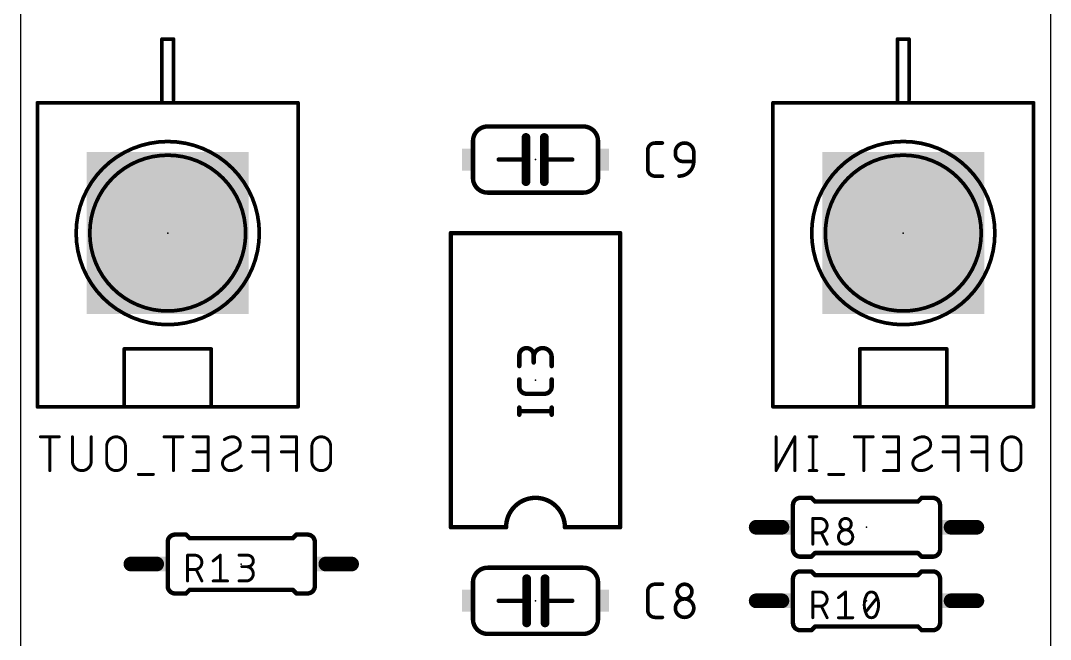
# Model space of a CAD drawing. Extents: x 0 to 36, y 0 to 102.
# Drawn here: x 0 to 35.56, y 30.42 to 51.79 of the extents above; entities that cross this region are included whole.
import ezdxf

# ---------------------------------------------------------------- set-up
doc = ezdxf.new("R2010")
doc.units = 0
for name, color, linetype in [('20', 31, 'CONTINUOUS'), ('21', 253, 'CONTINUOUS'), ('23', 53, 'CONTINUOUS'), ('25', 253, 'CONTINUOUS'), ('26', 253, 'CONTINUOUS'), ('41', 12, 'CONTINUOUS'), ('51', 253, 'CONTINUOUS')]:
    doc.layers.add(name, color=color, linetype=linetype)

# ---------------------------------------------------------------- blocks, each defined once
blk = doc.blocks.new('RECT')
blk.add_solid([(-0.5, -0.5), (0.5, -0.5), (-0.5, 0.5), (0.5, 0.5)])

msp = doc.modelspace()

# ---------------------------------------------------------------- linework, layer by layer
at = {"layer": '20'}
for p, q in [((0, 99.06), (0, 0)), ((35.56, 99.06), (35.56, 0))]:
    msp.add_line(p, q, dxfattribs=at)
at = {"layer": '21'}
for points, const_width in [([(4.88, 51.1818, 1), (4.88, 51.1183)], 0.0635), ([(4.9117, 51.15, 1), (4.8483, 51.15)], 0.0635), ([(5.3117, 51.15, 1), (5.2483, 51.15)], 0.0635), ([(5.28, 51.1183, 1), (5.28, 51.1818)], 0.0635), ([(30.28, 51.1818, 1), (30.28, 51.1183)], 0.0635), ([(30.3117, 51.15, 1), (30.2483, 51.15)], 0.0635), ([(30.7117, 51.15, 1), (30.6483, 51.15)], 0.0635), ([(30.68, 51.1183, 1), (30.68, 51.1818)], 0.0635), ([(5.2483, 49.05, 1), (5.3117, 49.05)], 0.0635), ([(30.6483, 49.05, 1), (30.7117, 49.05)], 0.0635), ([(0.58, 48.9818, 1), (0.58, 48.9183)], 0.0635), ([(0.6118, 48.95, 1), (0.5483, 48.95)], 0.0635), ([(4.88, 48.9818, 1), (4.88, 48.9183)], 0.0635), ([(4.8483, 48.95, 1), (4.9117, 48.95)], 0.0635), ([(4.88, 48.9183, 1), (4.88, 48.9818)], 0.0635), ([(9.6118, 48.95, 1), (9.5482, 48.95)], 0.0635), ([(9.58, 48.9183, 1), (9.58, 48.9818)], 0.0635), ([(25.98, 48.9818, 1), (25.98, 48.9183)], 0.0635), ([(26.0117, 48.95, 1), (25.9483, 48.95)], 0.0635), ([(30.28, 48.9818, 1), (30.28, 48.9183)], 0.0635), ([(30.2483, 48.95, 1), (30.3117, 48.95)], 0.0635), ([(30.28, 48.9183, 1), (30.28, 48.9818)], 0.0635), ([(35.0118, 48.95, 1), (34.9483, 48.95)], 0.0635), ([(34.98, 48.9183, 1), (34.98, 48.9818)], 0.0635), ([(16.129, 48.133, 0.4142), (15.621, 47.625)], 0.1524), ([(16.129, 48.1711, 1), (16.129, 48.0949)], 0.0762), ([(16.129, 48.0949, 1), (16.129, 48.1711)], 0.0762), ([(19.939, 47.625, 0.4142), (19.431, 48.133)], 0.1524), ([(19.431, 48.1711, 1), (19.431, 48.0949)], 0.0762), ([(19.431, 48.0949, 1), (19.431, 48.1711)], 0.0762), ([(5.08, 41.2877, 1), (5.08, 47.6123, 1), (5.08, 41.2877)], 0.127), ([(15.5829, 47.625, 1), (15.6591, 47.625)], 0.0762), ([(17.526, 47.752, 1), (17.3736, 47.752)], 0.1524), ([(18.161, 47.752, 1), (18.0086, 47.752)], 0.1524), ([(19.9009, 47.625, 1), (19.9771, 47.625)], 0.0762), ([(30.48, 41.2877, 1), (30.48, 47.6123, 1), (30.48, 41.2877)], 0.127), ([(5.08, 41.7593, 1), (5.08, 47.1407, 1), (5.08, 41.7593)], 0.127), ([(16.51, 47.0281, 1), (16.51, 46.9519)], 0.0762), ([(17.526, 46.99, 1), (17.3736, 46.99)], 0.1524), ([(17.3736, 46.99, 1), (17.526, 46.99)], 0.1524), ([(17.4498, 46.9519, 1), (17.4498, 47.0281)], 0.0762), ([(18.161, 46.99, 1), (18.0086, 46.99)], 0.1524), ([(18.0086, 46.99, 1), (18.161, 46.99)], 0.1524), ([(18.0848, 47.0281, 1), (18.0848, 46.9519)], 0.0762), ([(19.05, 46.9519, 1), (19.05, 47.0281)], 0.0762), ([(30.48, 41.7593, 1), (30.48, 47.1407, 1), (30.48, 41.7593)], 0.127), ([(15.621, 46.355, 0.4142), (16.129, 45.847)], 0.1524), ([(15.6591, 46.355, 1), (15.5829, 46.355)], 0.0762), ([(17.3736, 46.228, 1), (17.526, 46.228)], 0.1524), ([(18.0086, 46.228, 1), (18.161, 46.228)], 0.1524), ([(19.431, 45.847, 0.4142), (19.939, 46.355)], 0.1524), ([(19.9771, 46.355, 1), (19.9009, 46.355)], 0.0762), ([(16.129, 45.8851, 1), (16.129, 45.8089)], 0.0762), ([(16.129, 45.8089, 1), (16.129, 45.8851)], 0.0762), ([(19.431, 45.8851, 1), (19.431, 45.8089)], 0.0762), ([(19.431, 45.8089, 1), (19.431, 45.8851)], 0.0762), ([(14.8971, 44.45, 1), (14.8209, 44.45)], 0.0762), ([(14.859, 44.4881, 1), (14.859, 44.4119)], 0.0762), ([(20.7391, 44.45, 1), (20.6629, 44.45)], 0.0762), ([(20.701, 44.4119, 1), (20.701, 44.4881)], 0.0762), ([(3.6118, 40.45, 1), (3.5482, 40.45)], 0.0635), ([(3.58, 40.4818, 1), (3.58, 40.4183)], 0.0635), ([(6.6117, 40.45, 1), (6.5483, 40.45)], 0.0635), ([(6.58, 40.4183, 1), (6.58, 40.4818)], 0.0635), ([(28.98, 40.4818, 1), (28.98, 40.4183)], 0.0635), ([(29.0117, 40.45, 1), (28.9483, 40.45)], 0.0635), ([(32.0117, 40.45, 1), (31.9483, 40.45)], 0.0635), ([(31.98, 40.4183, 1), (31.98, 40.4818)], 0.0635), ([(0.58, 38.4818, 1), (0.58, 38.4183)], 0.0635), ([(0.5483, 38.45, 1), (0.6118, 38.45)], 0.0635), ([(3.5482, 38.45, 1), (3.6118, 38.45)], 0.0635), ([(3.58, 38.4818, 1), (3.58, 38.4183)], 0.0635), ([(3.58, 38.4183, 1), (3.58, 38.4818)], 0.0635), ([(6.58, 38.4818, 1), (6.58, 38.4183)], 0.0635), ([(6.5483, 38.45, 1), (6.6117, 38.45)], 0.0635), ([(6.58, 38.4183, 1), (6.58, 38.4818)], 0.0635), ([(9.5482, 38.45, 1), (9.6118, 38.45)], 0.0635), ([(9.58, 38.4183, 1), (9.58, 38.4818)], 0.0635), ([(25.98, 38.4818, 1), (25.98, 38.4183)], 0.0635), ([(25.9483, 38.45, 1), (26.0117, 38.45)], 0.0635), ([(28.98, 38.4818, 1), (28.98, 38.4183)], 0.0635), ([(28.9483, 38.45, 1), (29.0117, 38.45)], 0.0635), ([(28.98, 38.4183, 1), (28.98, 38.4818)], 0.0635), ([(31.98, 38.4818, 1), (31.98, 38.4183)], 0.0635), ([(31.9483, 38.45, 1), (32.0117, 38.45)], 0.0635), ([(31.98, 38.4183, 1), (31.98, 38.4818)], 0.0635), ([(34.9483, 38.45, 1), (35.0118, 38.45)], 0.0635), ([(34.98, 38.4183, 1), (34.98, 38.4818)], 0.0635), ([(18.796, 34.29, 1), (16.764, 34.29)], 0.1524), ([(26.924, 35.306, 0.4142), (26.67, 35.052)], 0.1524), ([(26.924, 35.3441, 1), (26.924, 35.2679)], 0.0762), ([(26.924, 35.2679, 1), (26.924, 35.3441)], 0.0762), ([(27.3319, 35.3329, 1), (27.2781, 35.2791)], 0.0762), ([(27.305, 35.2679, 1), (27.305, 35.3441)], 0.0762), ([(27.432, 35.2171, 1), (27.432, 35.1409)], 0.0762), ([(27.4051, 35.1521, 1), (27.4589, 35.2059)], 0.0762), ([(30.9611, 35.2059, 1), (31.0149, 35.1521)], 0.0762), ([(30.988, 35.1409, 1), (30.988, 35.2171)], 0.0762), ([(31.115, 35.3441, 1), (31.115, 35.2679)], 0.0762), ([(31.1419, 35.2791, 1), (31.0881, 35.3329)], 0.0762), ([(31.75, 35.052, 0.4142), (31.496, 35.306)], 0.1524), ([(31.496, 35.3441, 1), (31.496, 35.2679)], 0.0762), ([(31.496, 35.2679, 1), (31.496, 35.3441)], 0.0762), ([(26.7081, 35.052, 1), (26.6319, 35.052)], 0.0762), ([(26.6319, 35.052, 1), (26.7081, 35.052)], 0.0762), ([(31.7881, 35.052, 1), (31.7119, 35.052)], 0.0762), ([(31.7119, 35.052, 1), (31.7881, 35.052)], 0.0762), ([(14.859, 34.3281, 1), (14.859, 34.2519)], 0.0762), ([(14.8209, 34.29, 1), (14.8971, 34.29)], 0.0762), ([(16.7259, 34.29, 1), (16.8021, 34.29)], 0.0762), ([(16.764, 34.2519, 1), (16.764, 34.3281)], 0.0762), ([(18.796, 34.3281, 1), (18.796, 34.2519)], 0.0762), ([(18.7579, 34.29, 1), (18.8341, 34.29)], 0.0762), ([(20.6629, 34.29, 1), (20.7391, 34.29)], 0.0762), ([(20.701, 34.2519, 1), (20.701, 34.3281)], 0.0762), ([(5.334, 34.036, 0.4142), (5.08, 33.782)], 0.1524), ([(5.1181, 33.782, 1), (5.0419, 33.782)], 0.0762), ([(5.0419, 33.782, 1), (5.1181, 33.782)], 0.0762), ([(5.334, 34.0741, 1), (5.334, 33.9979)], 0.0762), ([(5.334, 33.9979, 1), (5.334, 34.0741)], 0.0762), ([(5.7419, 34.0629, 1), (5.6881, 34.0091)], 0.0762), ([(5.715, 33.9979, 1), (5.715, 34.0741)], 0.0762), ([(5.842, 33.9471, 1), (5.842, 33.8709)], 0.0762), ([(5.8151, 33.8821, 1), (5.8689, 33.9359)], 0.0762), ([(9.3711, 33.9359, 1), (9.4249, 33.8821)], 0.0762), ([(9.398, 33.8709, 1), (9.398, 33.9471)], 0.0762), ([(9.525, 34.0741, 1), (9.525, 33.9979)], 0.0762), ([(9.5519, 34.0091, 1), (9.4981, 34.0629)], 0.0762), ([(10.16, 33.782, 0.4142), (9.906, 34.036)], 0.1524), ([(9.906, 34.0741, 1), (9.906, 33.9979)], 0.0762), ([(9.906, 33.9979, 1), (9.906, 34.0741)], 0.0762), ([(10.1981, 33.782, 1), (10.1219, 33.782)], 0.0762), ([(10.1219, 33.782, 1), (10.1981, 33.782)], 0.0762), ([(26.67, 33.528, 0.4142), (26.924, 33.274)], 0.1524), ([(26.7081, 33.528, 1), (26.6319, 33.528)], 0.0762), ([(26.6319, 33.528, 1), (26.7081, 33.528)], 0.0762), ([(27.432, 33.4391, 1), (27.432, 33.3629)], 0.0762), ([(27.4589, 33.3741, 1), (27.4051, 33.4279)], 0.0762), ([(31.0149, 33.4279, 1), (30.9611, 33.3741)], 0.0762), ([(30.988, 33.3629, 1), (30.988, 33.4391)], 0.0762), ([(31.496, 33.274, 0.4142), (31.75, 33.528)], 0.1524), ([(31.7881, 33.528, 1), (31.7119, 33.528)], 0.0762), ([(31.7119, 33.528, 1), (31.7881, 33.528)], 0.0762), ([(26.924, 33.3121, 1), (26.924, 33.2359)], 0.0762), ([(26.924, 33.2359, 1), (26.924, 33.3121)], 0.0762), ([(27.2781, 33.3009, 1), (27.3319, 33.2471)], 0.0762), ([(27.305, 33.2359, 1), (27.305, 33.3121)], 0.0762), ([(31.115, 33.3121, 1), (31.115, 33.2359)], 0.0762), ([(31.0881, 33.2471, 1), (31.1419, 33.3009)], 0.0762), ([(31.496, 33.3121, 1), (31.496, 33.2359)], 0.0762), ([(31.496, 33.2359, 1), (31.496, 33.3121)], 0.0762), ([(16.129, 32.893, 0.4142), (15.621, 32.385)], 0.1524), ([(16.129, 32.9311, 1), (16.129, 32.8549)], 0.0762), ([(16.129, 32.8549, 1), (16.129, 32.9311)], 0.0762), ([(19.939, 32.385, 0.4142), (19.431, 32.893)], 0.1524), ([(19.431, 32.9311, 1), (19.431, 32.8549)], 0.0762), ([(19.431, 32.8549, 1), (19.431, 32.9311)], 0.0762), ([(26.924, 32.766, 0.4142), (26.67, 32.512)], 0.1524), ([(26.924, 32.8041, 1), (26.924, 32.7279)], 0.0762), ([(26.924, 32.7279, 1), (26.924, 32.8041)], 0.0762), ([(27.3319, 32.7929, 1), (27.2781, 32.7391)], 0.0762), ([(27.305, 32.7279, 1), (27.305, 32.8041)], 0.0762), ([(27.432, 32.6771, 1), (27.432, 32.6009)], 0.0762), ([(30.988, 32.6009, 1), (30.988, 32.6771)], 0.0762), ([(31.115, 32.8041, 1), (31.115, 32.7279)], 0.0762), ([(31.1419, 32.7391, 1), (31.0881, 32.7929)], 0.0762), ([(31.75, 32.512, 0.4142), (31.496, 32.766)], 0.1524), ([(31.496, 32.8041, 1), (31.496, 32.7279)], 0.0762), ([(31.496, 32.7279, 1), (31.496, 32.8041)], 0.0762), ([(15.5829, 32.385, 1), (15.6591, 32.385)], 0.0762), ([(17.5514, 32.512, 1), (17.399, 32.512)], 0.1524), ([(18.1864, 32.512, 1), (18.034, 32.512)], 0.1524), ([(19.9009, 32.385, 1), (19.9771, 32.385)], 0.0762), ([(26.7081, 32.512, 1), (26.6319, 32.512)], 0.0762), ([(26.6319, 32.512, 1), (26.7081, 32.512)], 0.0762), ([(27.4051, 32.6121, 1), (27.4589, 32.6659)], 0.0762), ([(30.9611, 32.6659, 1), (31.0149, 32.6121)], 0.0762), ([(31.7881, 32.512, 1), (31.7119, 32.512)], 0.0762), ([(31.7119, 32.512, 1), (31.7881, 32.512)], 0.0762), ([(5.08, 32.258, 0.4142), (5.334, 32.004)], 0.1524), ([(5.1181, 32.258, 1), (5.0419, 32.258)], 0.0762), ([(5.0419, 32.258, 1), (5.1181, 32.258)], 0.0762), ([(5.334, 32.0421, 1), (5.334, 31.9659)], 0.0762), ([(5.334, 31.9659, 1), (5.334, 32.0421)], 0.0762), ([(5.6881, 32.0309, 1), (5.7419, 31.9771)], 0.0762), ([(5.715, 31.9659, 1), (5.715, 32.0421)], 0.0762), ([(5.842, 32.1691, 1), (5.842, 32.0929)], 0.0762), ([(5.8689, 32.1041, 1), (5.8151, 32.1579)], 0.0762), ([(9.4249, 32.1579, 1), (9.3711, 32.1041)], 0.0762), ([(9.398, 32.0929, 1), (9.398, 32.1691)], 0.0762), ([(9.525, 32.0421, 1), (9.525, 31.9659)], 0.0762), ([(9.4981, 31.9771, 1), (9.5519, 32.0309)], 0.0762), ([(9.906, 32.004, 0.4142), (10.16, 32.258)], 0.1524), ([(9.906, 32.0421, 1), (9.906, 31.9659)], 0.0762), ([(9.906, 31.9659, 1), (9.906, 32.0421)], 0.0762), ([(10.1981, 32.258, 1), (10.1219, 32.258)], 0.0762), ([(10.1219, 32.258, 1), (10.1981, 32.258)], 0.0762), ([(16.51, 31.7881, 1), (16.51, 31.7119)], 0.0762), ([(17.5514, 31.75, 1), (17.399, 31.75)], 0.1524), ([(17.399, 31.75, 1), (17.5514, 31.75)], 0.1524), ([(17.4752, 31.7119, 1), (17.4752, 31.7881)], 0.0762), ([(18.1864, 31.75, 1), (18.034, 31.75)], 0.1524), ([(18.034, 31.75, 1), (18.1864, 31.75)], 0.1524), ([(18.1102, 31.7881, 1), (18.1102, 31.7119)], 0.0762), ([(19.05, 31.7119, 1), (19.05, 31.7881)], 0.0762), ([(15.621, 31.115, 0.4142), (16.129, 30.607)], 0.1524), ([(15.6591, 31.115, 1), (15.5829, 31.115)], 0.0762), ([(17.399, 30.988, 1), (17.5514, 30.988)], 0.1524), ([(18.034, 30.988, 1), (18.1864, 30.988)], 0.1524), ([(19.431, 30.607, 0.4142), (19.939, 31.115)], 0.1524), ([(19.9771, 31.115, 1), (19.9009, 31.115)], 0.0762), ([(26.67, 30.988, 0.4142), (26.924, 30.734)], 0.1524), ([(26.7081, 30.988, 1), (26.6319, 30.988)], 0.0762), ([(26.6319, 30.988, 1), (26.7081, 30.988)], 0.0762), ([(27.432, 30.8991, 1), (27.432, 30.8229)], 0.0762), ([(30.988, 30.8229, 1), (30.988, 30.8991)], 0.0762), ([(31.496, 30.734, 0.4142), (31.75, 30.988)], 0.1524), ([(31.7881, 30.988, 1), (31.7119, 30.988)], 0.0762), ([(31.7119, 30.988, 1), (31.7881, 30.988)], 0.0762), ([(16.129, 30.6451, 1), (16.129, 30.5689)], 0.0762), ([(16.129, 30.5689, 1), (16.129, 30.6451)], 0.0762), ([(19.431, 30.6451, 1), (19.431, 30.5689)], 0.0762), ([(19.431, 30.5689, 1), (19.431, 30.6451)], 0.0762), ([(26.924, 30.7721, 1), (26.924, 30.6959)], 0.0762), ([(26.924, 30.6959, 1), (26.924, 30.7721)], 0.0762), ([(27.2781, 30.7609, 1), (27.3319, 30.7071)], 0.0762), ([(27.305, 30.6959, 1), (27.305, 30.7721)], 0.0762), ([(27.4589, 30.8341, 1), (27.4051, 30.8879)], 0.0762), ([(31.0149, 30.8879, 1), (30.9611, 30.8341)], 0.0762), ([(31.115, 30.7721, 1), (31.115, 30.6959)], 0.0762), ([(31.0881, 30.7071, 1), (31.1419, 30.7609)], 0.0762), ([(31.496, 30.7721, 1), (31.496, 30.6959)], 0.0762), ([(31.496, 30.6959, 1), (31.496, 30.7721)], 0.0762)]:
    msp.add_lwpolyline(points, format="xyb", dxfattribs=dict(at, const_width=const_width))
for points, const_width in [([(5.28, 51.15), (4.88, 51.15)], 0.127), ([(4.88, 51.15), (4.88, 48.95)], 0.127), ([(5.28, 49.05), (5.28, 51.15)], 0.127), ([(30.68, 51.15), (30.28, 51.15)], 0.127), ([(30.28, 51.15), (30.28, 48.95)], 0.127), ([(30.68, 49.05), (30.68, 51.15)], 0.127), ([(4.88, 48.95), (0.58, 48.95)], 0.127), ([(0.58, 48.95), (0.58, 38.45)], 0.127), ([(9.58, 48.95), (4.88, 48.95)], 0.127), ([(9.58, 38.45), (9.58, 48.95)], 0.127), ([(30.28, 48.95), (25.98, 48.95)], 0.127), ([(25.98, 48.95), (25.98, 38.45)], 0.127), ([(34.98, 48.95), (30.28, 48.95)], 0.127), ([(34.98, 38.45), (34.98, 48.95)], 0.127), ([(16.129, 48.133), (19.431, 48.133)], 0.1524), ([(17.4498, 46.99), (17.4498, 47.752)], 0.3048), ([(18.0848, 46.99), (18.0848, 47.752)], 0.3048), ([(16.51, 46.99), (17.4498, 46.99)], 0.1524), ([(17.4498, 46.228), (17.4498, 46.99)], 0.3048), ([(18.0848, 46.228), (18.0848, 46.99)], 0.3048), ([(19.05, 46.99), (18.0848, 46.99)], 0.1524), ([(16.129, 45.847), (19.431, 45.847)], 0.1524), ([(14.859, 44.45), (14.859, 34.29)], 0.1524), ([(14.859, 44.45), (20.701, 44.45)], 0.1524), ([(20.701, 34.29), (20.701, 44.45)], 0.1524), ([(6.58, 40.45), (3.58, 40.45)], 0.127), ([(3.58, 40.45), (3.58, 38.45)], 0.127), ([(6.58, 38.45), (6.58, 40.45)], 0.127), ([(31.98, 40.45), (28.98, 40.45)], 0.127), ([(28.98, 40.45), (28.98, 38.45)], 0.127), ([(31.98, 38.45), (31.98, 40.45)], 0.127), ([(3.58, 38.45), (0.58, 38.45)], 0.127), ([(6.58, 38.45), (3.58, 38.45)], 0.127), ([(9.58, 38.45), (6.58, 38.45)], 0.127), ([(28.98, 38.45), (25.98, 38.45)], 0.127), ([(31.98, 38.45), (28.98, 38.45)], 0.127), ([(34.98, 38.45), (31.98, 38.45)], 0.127), ([(26.924, 35.306), (27.305, 35.306)], 0.1524), ([(27.432, 35.179), (27.305, 35.306)], 0.1524), ([(27.432, 35.179), (30.988, 35.179)], 0.1524), ([(30.988, 35.179), (31.115, 35.306)], 0.1524), ([(31.496, 35.306), (31.115, 35.306)], 0.1524), ([(26.67, 35.052), (26.67, 33.528)], 0.1524), ([(31.75, 35.052), (31.75, 33.528)], 0.1524), ([(14.859, 34.29), (16.764, 34.29)], 0.1524), ([(20.701, 34.29), (18.796, 34.29)], 0.1524), ([(5.08, 33.782), (5.08, 32.258)], 0.1524), ([(5.334, 34.036), (5.715, 34.036)], 0.1524), ([(5.842, 33.909), (5.715, 34.036)], 0.1524), ([(5.842, 33.909), (9.398, 33.909)], 0.1524), ([(9.398, 33.909), (9.525, 34.036)], 0.1524), ([(9.906, 34.036), (9.525, 34.036)], 0.1524), ([(10.16, 33.782), (10.16, 32.258)], 0.1524), ([(27.432, 33.401), (27.305, 33.274)], 0.1524), ([(27.432, 33.401), (30.988, 33.401)], 0.1524), ([(30.988, 33.401), (31.115, 33.274)], 0.1524), ([(26.924, 33.274), (27.305, 33.274)], 0.1524), ([(31.496, 33.274), (31.115, 33.274)], 0.1524), ([(19.431, 32.893), (16.129, 32.893)], 0.1524), ([(26.924, 32.766), (27.305, 32.766)], 0.1524), ([(27.432, 32.639), (27.305, 32.766)], 0.1524), ([(27.432, 32.639), (30.988, 32.639)], 0.1524), ([(30.988, 32.639), (31.115, 32.766)], 0.1524), ([(31.496, 32.766), (31.115, 32.766)], 0.1524), ([(17.4752, 32.512), (17.4752, 31.75)], 0.3048), ([(18.1102, 32.512), (18.1102, 31.75)], 0.3048), ([(26.67, 32.512), (26.67, 30.988)], 0.1524), ([(31.75, 32.512), (31.75, 30.988)], 0.1524), ([(5.334, 32.004), (5.715, 32.004)], 0.1524), ([(5.842, 32.131), (5.715, 32.004)], 0.1524), ([(5.842, 32.131), (9.398, 32.131)], 0.1524), ([(9.398, 32.131), (9.525, 32.004)], 0.1524), ([(9.906, 32.004), (9.525, 32.004)], 0.1524), ([(16.51, 31.75), (17.4752, 31.75)], 0.1524), ([(17.4752, 31.75), (17.4752, 30.988)], 0.3048), ([(18.1102, 31.75), (18.1102, 30.988)], 0.3048), ([(19.05, 31.75), (18.1102, 31.75)], 0.1524), ([(27.432, 30.861), (27.305, 30.734)], 0.1524), ([(27.432, 30.861), (30.988, 30.861)], 0.1524), ([(30.988, 30.861), (31.115, 30.734)], 0.1524), ([(19.431, 30.607), (16.129, 30.607)], 0.1524), ([(26.924, 30.734), (27.305, 30.734)], 0.1524), ([(31.496, 30.734), (31.115, 30.734)], 0.1524)]:
    msp.add_lwpolyline(points, dxfattribs=dict(at, const_width=const_width))
at = {"layer": '23'}
for p in [(17.78, 46.99), (5.08, 44.45), (30.48, 44.45), (17.78, 39.37), (29.21, 34.29), (7.62, 33.02), (17.78, 31.75), (29.21, 31.75)]:
    msp.add_point(p, dxfattribs=at)
at = {"layer": '25'}
for points, const_width in [([(21.9075, 47.5615, 0.4142), (21.6535, 47.3075)], 0.127), ([(21.6852, 47.3075, 1), (21.6218, 47.3075)], 0.0635), ([(21.6218, 47.3075, 1), (21.6852, 47.3075)], 0.0635), ([(21.9075, 47.5933, 1), (21.9075, 47.5297)], 0.0635), ([(21.9075, 47.5297, 1), (21.9075, 47.5933)], 0.0635), ([(22.1615, 47.5297, 1), (22.1615, 47.5933)], 0.0635), ([(23.2447, 47.244, 1), (22.6097, 47.244)], 0.127), ([(22.6415, 47.244, 1), (22.578, 47.244)], 0.0635), ([(23.2765, 47.244, 1), (23.213, 47.244)], 0.0635), ([(22.578, 47.244, 1), (22.6415, 47.244)], 0.0635), ([(22.6097, 47.1805, 0.4142), (22.8637, 46.9265)], 0.127), ([(22.6415, 47.1805, 1), (22.578, 47.1805)], 0.0635), ([(22.578, 47.1805, 1), (22.6415, 47.1805)], 0.0635), ([(22.7367, 46.4185, 0.4142), (23.2447, 46.9265)], 0.127), ([(22.8637, 46.9583, 1), (22.8637, 46.8948)], 0.0635), ([(22.8637, 46.8948, 1), (22.8637, 46.9583)], 0.0635), ([(23.213, 47.244, 1), (23.2765, 47.244)], 0.0635), ([(23.2765, 46.9265, 1), (23.213, 46.9265)], 0.0635), ([(23.213, 46.9265, 1), (23.2765, 46.9265)], 0.0635), ([(23.2447, 46.8948, 1), (23.2447, 46.9583)], 0.0635), ([(21.6535, 46.6725, 0.4142), (21.9075, 46.4185)], 0.127), ([(21.6852, 46.6725, 1), (21.6218, 46.6725)], 0.0635), ([(21.6218, 46.6725, 1), (21.6852, 46.6725)], 0.0635), ([(21.9075, 46.4503, 1), (21.9075, 46.3867)], 0.0635), ([(21.9075, 46.3867, 1), (21.9075, 46.4503)], 0.0635), ([(22.1615, 46.3867, 1), (22.1615, 46.4503)], 0.0635), ([(22.7367, 46.4503, 1), (22.7367, 46.3867)], 0.0635), ([(17.7179, 40.2294, 1), (17.2212, 40.2294)], 0.1524), ([(18.3388, 40.1673, 1), (17.7179, 40.1673)], 0.1524), ([(17.2593, 40.2294, 1), (17.1831, 40.2294)], 0.0762), ([(17.1831, 40.2294, 1), (17.2593, 40.2294)], 0.0762), ([(17.756, 40.2294, 1), (17.6798, 40.2294)], 0.0762), ([(17.6798, 40.2294, 1), (17.756, 40.2294)], 0.0762), ([(17.6798, 40.1673, 1), (17.756, 40.1673)], 0.0762), ([(18.3769, 40.1673, 1), (18.3007, 40.1673)], 0.0762), ([(18.3007, 40.1673, 1), (18.3769, 40.1673)], 0.0762), ([(17.1831, 39.8568, 1), (17.2593, 39.8568)], 0.0762), ([(17.6798, 39.981, 1), (17.756, 39.981)], 0.0762), ([(18.3007, 39.8568, 1), (18.3769, 39.8568)], 0.0762), ([(17.2593, 39.3969, 1), (17.1831, 39.3969)], 0.0762), ([(18.3769, 39.3969, 1), (18.3007, 39.3969)], 0.0762), ([(17.2212, 39.1485, 0.4142), (17.4696, 38.9002)], 0.1524), ([(17.2593, 39.1485, 1), (17.1831, 39.1485)], 0.0762), ([(17.1831, 39.1485, 1), (17.2593, 39.1485)], 0.0762), ([(18.0904, 38.9002, 0.4142), (18.3388, 39.1485)], 0.1524), ([(18.3769, 39.1485, 1), (18.3007, 39.1485)], 0.0762), ([(18.3007, 39.1485, 1), (18.3769, 39.1485)], 0.0762), ([(17.4696, 38.9383, 1), (17.4696, 38.8621)], 0.0762), ([(17.4696, 38.8621, 1), (17.4696, 38.9383)], 0.0762), ([(18.0904, 38.9383, 1), (18.0904, 38.8621)], 0.0762), ([(18.0904, 38.8621, 1), (18.0904, 38.9383)], 0.0762), ([(17.2593, 38.4246, 1), (17.1831, 38.4246)], 0.0762), ([(18.3769, 38.4246, 1), (18.3007, 38.4246)], 0.0762), ([(17.2212, 38.3385, 1), (17.2212, 38.2623)], 0.0762), ([(17.1831, 38.1762, 1), (17.2593, 38.1762)], 0.0762), ([(18.3007, 38.1762, 1), (18.3769, 38.1762)], 0.0762), ([(18.3388, 38.2623, 1), (18.3388, 38.3385)], 0.0762), ([(27.3812, 34.5948, 1), (27.3304, 34.5948)], 0.0508), ([(27.3558, 34.6202, 1), (27.3558, 34.5694)], 0.0508), ([(27.6027, 34.1009, 1), (27.6027, 34.5948)], 0.1016), ([(27.6027, 34.6202, 1), (27.6027, 34.5694)], 0.0508), ([(27.6027, 34.5694, 1), (27.6027, 34.6202)], 0.0508), ([(28.6853, 34.3972, 1), (28.2902, 34.3972)], 0.1016), ([(27.3558, 34.1263, 1), (27.3558, 34.0755)], 0.0508), ([(27.6027, 34.1263, 1), (27.6027, 34.0755)], 0.0508), ([(27.6027, 34.0755, 1), (27.6027, 34.1263)], 0.0508), ([(27.6748, 34.1123, 1), (27.6294, 34.0896)], 0.0508), ([(28.7347, 33.9527, 1), (28.2408, 33.9527)], 0.1016), ([(28.2902, 34.3972, 1), (28.6853, 34.3972)], 0.1016), ([(28.3156, 34.3972, 1), (28.2648, 34.3972)], 0.0508), ([(28.2648, 34.3972, 1), (28.3156, 34.3972)], 0.0508), ([(28.7107, 34.3972, 1), (28.6599, 34.3972)], 0.0508), ([(28.6599, 34.3972, 1), (28.7107, 34.3972)], 0.0508), ([(28.2408, 33.9527, 1), (28.7347, 33.9527)], 0.1016), ([(28.2662, 33.9527, 1), (28.2154, 33.9527)], 0.0508), ([(28.2154, 33.9527, 1), (28.2662, 33.9527)], 0.0508), ([(28.7601, 33.9527, 1), (28.7093, 33.9527)], 0.0508), ([(28.7093, 33.9527, 1), (28.7601, 33.9527)], 0.0508), ([(27.3304, 33.7058, 1), (27.3812, 33.7058)], 0.0508), ([(27.827, 33.6944, 1), (27.8724, 33.7172)], 0.0508), ([(5.7912, 33.3248, 1), (5.7404, 33.3248)], 0.0508), ([(5.7658, 33.3502, 1), (5.7658, 33.2994)], 0.0508), ([(6.0127, 32.8309, 1), (6.0127, 33.3248)], 0.1016), ([(6.0127, 33.3502, 1), (6.0127, 33.2994)], 0.0508), ([(6.0127, 33.2994, 1), (6.0127, 33.3502)], 0.0508), ([(6.6349, 33.1471, 1), (6.6667, 33.1074)], 0.0508), ([(6.9231, 33.3248, 1), (6.8723, 33.3248)], 0.0508), ([(6.9136, 33.305, 1), (6.8819, 33.3446)], 0.0508), ([(7.5423, 33.3502, 1), (7.5423, 33.2994)], 0.0508), ([(7.8387, 32.9297, 1), (7.8387, 33.3248)], 0.1016), ([(7.8387, 33.3502, 1), (7.8387, 33.2994)], 0.0508), ([(7.8387, 33.2994, 1), (7.8387, 33.3502)], 0.0508), ([(5.7658, 32.8563, 1), (5.7658, 32.8055)], 0.0508), ([(6.0127, 32.8563, 1), (6.0127, 32.8055)], 0.0508), ([(6.0127, 32.8055, 1), (6.0127, 32.8563)], 0.0508), ([(6.0848, 32.8423, 1), (6.0394, 32.8196)], 0.0508), ([(7.6411, 32.9551, 1), (7.6411, 32.9043)], 0.0508), ([(7.7893, 32.4358, 1), (7.7893, 32.9297)], 0.1016), ([(7.7893, 32.9551, 1), (7.7893, 32.9043)], 0.0508), ([(7.8387, 32.9551, 1), (7.8387, 32.9043)], 0.0508), ([(7.8387, 32.9043, 1), (7.8387, 32.9551)], 0.0508), ([(5.7404, 32.4358, 1), (5.7912, 32.4358)], 0.0508), ([(6.237, 32.4244, 1), (6.2824, 32.4472)], 0.0508), ([(6.6508, 32.4612, 1), (6.6508, 32.4104)], 0.0508), ([(6.8723, 32.4358, 1), (6.9231, 32.4358)], 0.0508), ([(7.1447, 32.4104, 1), (7.1447, 32.4612)], 0.0508), ([(7.5423, 32.4612, 1), (7.5423, 32.4104)], 0.0508), ([(7.7893, 32.4612, 1), (7.7893, 32.4104)], 0.0508), ([(7.7893, 32.4104, 1), (7.7893, 32.4612)], 0.0508), ([(21.9075, 32.3215, 0.4142), (21.6535, 32.0675)], 0.127), ([(21.9075, 32.3533, 1), (21.9075, 32.2897)], 0.0635), ([(21.9075, 32.2897, 1), (21.9075, 32.3533)], 0.0635), ([(22.1615, 32.2897, 1), (22.1615, 32.3533)], 0.0635), ([(23.1812, 32.0675, 1), (22.6732, 32.0675)], 0.127), ([(21.6852, 32.0675, 1), (21.6218, 32.0675)], 0.0635), ([(21.6218, 32.0675, 1), (21.6852, 32.0675)], 0.0635), ([(22.6732, 32.0675, 1), (23.1812, 32.0675)], 0.127), ([(22.705, 32.0675, 1), (22.6415, 32.0675)], 0.0635), ([(22.6415, 32.0675, 1), (22.705, 32.0675)], 0.0635), ([(23.213, 32.0675, 1), (23.1495, 32.0675)], 0.0635), ([(23.1495, 32.0675, 1), (23.213, 32.0675)], 0.0635), ([(27.3812, 32.0548, 1), (27.3304, 32.0548)], 0.0508), ([(27.3558, 32.0802, 1), (27.3558, 32.0294)], 0.0508), ([(27.6027, 31.5609, 1), (27.6027, 32.0548)], 0.1016), ([(27.6027, 32.0802, 1), (27.6027, 32.0294)], 0.0508), ([(27.6027, 32.0294, 1), (27.6027, 32.0802)], 0.0508), ([(28.5131, 32.0548, 1), (28.4623, 32.0548)], 0.0508), ([(28.5036, 32.035, 1), (28.4719, 32.0746)], 0.0508), ([(29.3793, 32.0548, 0.3205), (29.2064, 31.9313)], 0.1016), ([(29.5521, 31.9313, 0.3205), (29.3793, 32.0548)], 0.1016), ([(29.3793, 32.0802, 1), (29.3793, 32.0294)], 0.0508), ([(29.3793, 32.0294, 1), (29.3793, 32.0802)], 0.0508), ([(23.2447, 31.496, 1), (22.6097, 31.496)], 0.127), ([(28.2249, 31.8771, 1), (28.2567, 31.8374)], 0.0508), ([(29.2064, 31.9313, 0.1139), (29.1323, 31.6103)], 0.1016), ([(29.1323, 31.6103, 0.1139), (29.2064, 31.2893)], 0.1016), ([(29.1577, 31.6103, 1), (29.1069, 31.6103)], 0.0508), ([(29.1824, 31.9396, 1), (29.2304, 31.9231)], 0.0508), ([(29.2292, 31.9202, 1), (29.1836, 31.9425)], 0.0508), ([(29.575, 31.9425, 1), (29.5293, 31.9202)], 0.0508), ([(29.6262, 31.6103, 0.1139), (29.5521, 31.9313)], 0.1016), ([(29.5521, 31.2893, 0.1139), (29.6262, 31.6103)], 0.1016), ([(29.5281, 31.9231, 1), (29.5762, 31.9396)], 0.0508), ([(29.5967, 31.8414, 1), (29.557, 31.8731)], 0.0508), ([(29.6516, 31.6103, 1), (29.6008, 31.6103)], 0.0508), ([(21.6535, 31.4325, 0.4142), (21.9075, 31.1785)], 0.127), ([(21.6852, 31.4325, 1), (21.6218, 31.4325)], 0.0635), ([(21.6218, 31.4325, 1), (21.6852, 31.4325)], 0.0635), ([(22.6097, 31.496, 1), (23.2447, 31.496)], 0.127), ([(22.6415, 31.496, 1), (22.578, 31.496)], 0.0635), ([(22.578, 31.496, 1), (22.6415, 31.496)], 0.0635), ([(23.2765, 31.496, 1), (23.213, 31.496)], 0.0635), ([(23.213, 31.496, 1), (23.2765, 31.496)], 0.0635), ([(27.3558, 31.5863, 1), (27.3558, 31.5355)], 0.0508), ([(27.6027, 31.5863, 1), (27.6027, 31.5355)], 0.0508), ([(27.6027, 31.5355, 1), (27.6027, 31.5863)], 0.0508), ([(27.6748, 31.5723, 1), (27.6294, 31.5496)], 0.0508), ([(29.1069, 31.6103, 1), (29.1577, 31.6103)], 0.0508), ([(29.1619, 31.3792, 1), (29.2015, 31.3475)], 0.0508), ([(29.2064, 31.2893, 0.3205), (29.3793, 31.1658)], 0.1016), ([(29.2304, 31.2975, 1), (29.1824, 31.281)], 0.0508), ([(29.1836, 31.2781, 1), (29.2292, 31.3004)], 0.0508), ([(29.3793, 31.1658, 0.3205), (29.5521, 31.2893)], 0.1016), ([(29.5293, 31.3004, 1), (29.575, 31.2781)], 0.0508), ([(29.5762, 31.281, 1), (29.5281, 31.2975)], 0.0508), ([(29.6008, 31.6103, 1), (29.6516, 31.6103)], 0.0508), ([(21.9075, 31.2103, 1), (21.9075, 31.1468)], 0.0635), ([(21.9075, 31.1468, 1), (21.9075, 31.2103)], 0.0635), ([(22.1615, 31.1468, 1), (22.1615, 31.2103)], 0.0635), ([(27.3304, 31.1658, 1), (27.3812, 31.1658)], 0.0508), ([(27.827, 31.1544, 1), (27.8724, 31.1772)], 0.0508), ([(28.2408, 31.1912, 1), (28.2408, 31.1404)], 0.0508), ([(28.4623, 31.1658, 1), (28.5131, 31.1658)], 0.0508), ([(28.7347, 31.1404, 1), (28.7347, 31.1912)], 0.0508), ([(29.3793, 31.1912, 1), (29.3793, 31.1404)], 0.0508), ([(29.3793, 31.1404, 1), (29.3793, 31.1912)], 0.0508)]:
    msp.add_lwpolyline(points, format="xyb", dxfattribs=dict(at, const_width=const_width))
for points, const_width in [([(21.6535, 46.6725), (21.6535, 47.3075)], 0.127), ([(21.9075, 47.5615), (22.1615, 47.5615)], 0.127), ([(22.6097, 47.1805), (22.6097, 47.244)], 0.127), ([(23.2447, 47.244), (23.2447, 46.9265)], 0.127), ([(23.2447, 46.9265), (22.8637, 46.9265)], 0.127), ([(22.1615, 46.4185), (21.9075, 46.4185)], 0.127), ([(17.2212, 39.8568), (17.2212, 40.2294)], 0.1524), ([(17.7179, 40.2294), (17.7179, 39.981)], 0.1524), ([(18.3388, 39.8568), (18.3388, 40.1673)], 0.1524), ([(17.2212, 39.1485), (17.2212, 39.3969)], 0.1524), ([(18.3388, 39.3969), (18.3388, 39.1485)], 0.1524), ([(18.0904, 38.9002), (17.4696, 38.9002)], 0.1524), ([(17.2212, 38.1762), (17.2212, 38.4246)], 0.1524), ([(18.3388, 38.1762), (18.3388, 38.4246)], 0.1524), ([(17.2212, 38.3004), (18.3388, 38.3004)], 0.1524), ([(27.3558, 33.7058), (27.3558, 34.5948)], 0.1016), ([(27.3558, 34.5948), (27.6027, 34.5948)], 0.1016), ([(27.6027, 34.1009), (27.3558, 34.1009)], 0.1016), ([(27.8497, 33.7058), (27.6521, 34.1009)], 0.1016), ([(5.7658, 32.4358), (5.7658, 33.3248)], 0.1016), ([(5.7658, 33.3248), (6.0127, 33.3248)], 0.1016), ([(6.6508, 33.1272), (6.8977, 33.3248)], 0.1016), ([(6.8977, 33.3248), (6.8977, 32.4358)], 0.1016), ([(7.5423, 33.3248), (7.8387, 33.3248)], 0.1016), ([(6.0127, 32.8309), (5.7658, 32.8309)], 0.1016), ([(6.2597, 32.4358), (6.0621, 32.8309)], 0.1016), ([(7.8387, 32.9297), (7.6411, 32.9297)], 0.1016), ([(6.6508, 32.4358), (7.1447, 32.4358)], 0.1016), ([(7.5423, 32.4358), (7.7893, 32.4358)], 0.1016), ([(21.9075, 32.3215), (22.1615, 32.3215)], 0.127), ([(21.6535, 31.4325), (21.6535, 32.0675)], 0.127), ([(27.3558, 31.1658), (27.3558, 32.0548)], 0.1016), ([(27.3558, 32.0548), (27.6027, 32.0548)], 0.1016), ([(28.2408, 31.8572), (28.4877, 32.0548)], 0.1016), ([(28.4877, 32.0548), (28.4877, 31.1658)], 0.1016), ([(29.1817, 31.3634), (29.5768, 31.8572)], 0.1016), ([(27.6027, 31.5609), (27.3558, 31.5609)], 0.1016), ([(27.8497, 31.1658), (27.6521, 31.5609)], 0.1016), ([(22.1615, 31.1785), (21.9075, 31.1785)], 0.127), ([(28.2408, 31.1658), (28.7347, 31.1658)], 0.1016)]:
    msp.add_lwpolyline(points, dxfattribs=dict(at, const_width=const_width))
at = {"layer": '26', "const_width": 0.1016}
for points in [[(1.3349, 37.4142), (0.6858, 37.4142)], [(1.0104, 36.2458), (1.0104, 37.4142)], [(1.7907, 36.5704), (1.7907, 37.4142)], [(2.4398, 37.4142), (2.4398, 36.5704)], [(5.6021, 37.4142), (4.953, 37.4142)], [(5.2775, 36.2458), (5.2775, 37.4142)], [(6.4761, 37.4142), (5.9569, 37.4142)], [(6.4761, 36.2458), (6.4761, 37.4142)], [(8.5335, 37.4142), (8.0143, 37.4142)], [(8.5335, 36.2458), (8.5335, 37.4142)], [(9.5241, 37.4142), (9.0049, 37.4142)], [(9.5241, 36.2458), (9.5241, 37.4142)], [(26.7349, 37.4142), (26.0858, 36.2458)], [(26.0858, 36.2458), (26.0858, 37.4142)], [(26.7349, 36.2458), (26.7349, 37.4142)], [(27.4927, 37.4142), (27.233, 37.4142)], [(27.3629, 37.4142), (27.3629, 36.2458)], [(29.44, 37.4142), (28.7909, 37.4142)], [(29.1155, 36.2458), (29.1155, 37.4142)], [(30.314, 37.4142), (29.7948, 37.4142)], [(30.314, 36.2458), (30.314, 37.4142)], [(32.3714, 37.4142), (31.8522, 37.4142)], [(32.3714, 36.2458), (32.3714, 37.4142)], [(33.362, 37.4142), (32.8428, 37.4142)], [(33.362, 36.2458), (33.362, 37.4142)], [(2.9718, 37.0896), (2.9718, 36.5704)], [(3.6209, 36.5704), (3.6209, 37.0896)], [(10.0584, 37.0896), (10.0584, 36.5704)], [(10.7075, 36.5704), (10.7075, 37.0896)], [(33.8963, 37.0896), (33.8963, 36.5704)], [(34.5454, 36.5704), (34.5454, 37.0896)], [(6.4761, 36.8949), (6.0867, 36.8949)], [(7.1021, 36.7326), (7.4591, 36.9274)], [(8.5335, 36.8949), (8.0143, 36.8949)], [(9.5241, 36.8949), (9.0049, 36.8949)], [(30.314, 36.8949), (29.9246, 36.8949)], [(30.94, 36.7326), (31.297, 36.9274)], [(32.3714, 36.8949), (31.8522, 36.8949)], [(33.362, 36.8949), (32.8428, 36.8949)], [(5.9569, 36.2458), (6.4761, 36.2458)], [(27.4927, 36.2458), (27.233, 36.2458)], [(29.7948, 36.2458), (30.314, 36.2458)], [(4.5847, 36.116), (4.0654, 36.116)], [(28.4226, 36.116), (27.9033, 36.116)]]:
    msp.add_lwpolyline(points, dxfattribs=at)
at = {"layer": '26'}
for points, const_width in [([(0.6858, 37.4396, 1), (0.6858, 37.3888)], 0.0508), ([(1.0358, 37.4142, 1), (0.985, 37.4142)], 0.0508), ([(1.3349, 37.3888, 1), (1.3349, 37.4396)], 0.0508), ([(1.8161, 37.4142, 1), (1.7653, 37.4142)], 0.0508), ([(2.4652, 37.4142, 1), (2.4144, 37.4142)], 0.0508), ([(3.6209, 37.0896, 1), (2.9718, 37.0896)], 0.1016), ([(4.953, 37.4396, 1), (4.953, 37.3888)], 0.0508), ([(5.3029, 37.4142, 1), (5.2521, 37.4142)], 0.0508), ([(5.6021, 37.3888, 1), (5.6021, 37.4396)], 0.0508), ([(5.9569, 37.4396, 1), (5.9569, 37.3888)], 0.0508), ([(6.5015, 37.4142, 1), (6.4507, 37.4142)], 0.0508), ([(6.4761, 37.3888, 1), (6.4761, 37.4396)], 0.0508), ([(7.3293, 37.4142, 0.1623), (7.0372, 37.3168)], 0.1016), ([(7.022, 37.3372, 1), (7.0524, 37.2965)], 0.0508), ([(7.5889, 37.1546, 0.4142), (7.3293, 37.4142)], 0.1016), ([(7.3293, 37.4396, 1), (7.3293, 37.3888)], 0.0508), ([(7.3293, 37.3888, 1), (7.3293, 37.4396)], 0.0508), ([(8.0143, 37.4396, 1), (8.0143, 37.3888)], 0.0508), ([(8.5589, 37.4142, 1), (8.5081, 37.4142)], 0.0508), ([(8.5335, 37.3888, 1), (8.5335, 37.4396)], 0.0508), ([(9.0049, 37.4396, 1), (9.0049, 37.3888)], 0.0508), ([(9.5495, 37.4142, 1), (9.4987, 37.4142)], 0.0508), ([(9.5241, 37.3888, 1), (9.5241, 37.4396)], 0.0508), ([(10.7075, 37.0896, 1), (10.0584, 37.0896)], 0.1016), ([(26.1112, 37.4142, 1), (26.0604, 37.4142)], 0.0508), ([(26.7603, 37.4142, 1), (26.7095, 37.4142)], 0.0508), ([(26.7571, 37.4019, 1), (26.7127, 37.4265)], 0.0508), ([(27.233, 37.4396, 1), (27.233, 37.3888)], 0.0508), ([(27.3883, 37.4142, 1), (27.3375, 37.4142)], 0.0508), ([(27.4927, 37.3888, 1), (27.4927, 37.4396)], 0.0508), ([(28.7909, 37.4396, 1), (28.7909, 37.3888)], 0.0508), ([(29.1409, 37.4142, 1), (29.0901, 37.4142)], 0.0508), ([(29.44, 37.3888, 1), (29.44, 37.4396)], 0.0508), ([(29.7948, 37.4396, 1), (29.7948, 37.3888)], 0.0508), ([(30.3394, 37.4142, 1), (30.2886, 37.4142)], 0.0508), ([(30.314, 37.3888, 1), (30.314, 37.4396)], 0.0508), ([(31.1672, 37.4142, 0.1623), (30.8751, 37.3168)], 0.1016), ([(30.8599, 37.3372, 1), (30.8903, 37.2965)], 0.0508), ([(31.4269, 37.1546, 0.4142), (31.1672, 37.4142)], 0.1016), ([(31.1672, 37.4396, 1), (31.1672, 37.3888)], 0.0508), ([(31.1672, 37.3888, 1), (31.1672, 37.4396)], 0.0508), ([(31.8522, 37.4396, 1), (31.8522, 37.3888)], 0.0508), ([(32.3968, 37.4142, 1), (32.346, 37.4142)], 0.0508), ([(32.3714, 37.3888, 1), (32.3714, 37.4396)], 0.0508), ([(32.8428, 37.4396, 1), (32.8428, 37.3888)], 0.0508), ([(33.3874, 37.4142, 1), (33.3366, 37.4142)], 0.0508), ([(33.362, 37.3888, 1), (33.362, 37.4396)], 0.0508), ([(34.5454, 37.0896, 1), (33.8963, 37.0896)], 0.1016), ([(2.9972, 37.0896, 1), (2.9464, 37.0896)], 0.0508), ([(2.9464, 37.0896, 1), (2.9972, 37.0896)], 0.0508), ([(3.6463, 37.0896, 1), (3.5955, 37.0896)], 0.0508), ([(3.5955, 37.0896, 1), (3.6463, 37.0896)], 0.0508), ([(7.4591, 36.9274, 0.2656), (7.5889, 37.1546)], 0.1016), ([(7.6143, 37.1546, 1), (7.5635, 37.1546)], 0.0508), ([(7.5635, 37.1546, 1), (7.6143, 37.1546)], 0.0508), ([(10.0838, 37.0896, 1), (10.033, 37.0896)], 0.0508), ([(10.033, 37.0896, 1), (10.0838, 37.0896)], 0.0508), ([(10.7329, 37.0896, 1), (10.6821, 37.0896)], 0.0508), ([(10.6821, 37.0896, 1), (10.7329, 37.0896)], 0.0508), ([(31.297, 36.9274, 0.2656), (31.4269, 37.1546)], 0.1016), ([(31.4522, 37.1546, 1), (31.4015, 37.1546)], 0.0508), ([(31.4015, 37.1546, 1), (31.4523, 37.1546)], 0.0508), ([(33.9217, 37.0896, 1), (33.8709, 37.0896)], 0.0508), ([(33.8709, 37.0896, 1), (33.9217, 37.0896)], 0.0508), ([(34.5708, 37.0896, 1), (34.52, 37.0896)], 0.0508), ([(34.52, 37.0896, 1), (34.5708, 37.0896)], 0.0508), ([(6.0867, 36.9203, 1), (6.0867, 36.8695)], 0.0508), ([(6.4761, 36.8695, 1), (6.4761, 36.9203)], 0.0508), ([(7.1021, 36.7326, 0.2656), (6.9723, 36.5054)], 0.1016), ([(7.0899, 36.7549, 1), (7.1143, 36.7103)], 0.0508), ([(7.115, 36.7107, 1), (7.0892, 36.7545)], 0.0508), ([(7.4462, 36.9492, 1), (7.472, 36.9055)], 0.0508), ([(7.4713, 36.9051, 1), (7.447, 36.9497)], 0.0508), ([(8.0143, 36.9203, 1), (8.0143, 36.8695)], 0.0508), ([(8.5335, 36.8695, 1), (8.5335, 36.9203)], 0.0508), ([(9.0049, 36.9203, 1), (9.0049, 36.8695)], 0.0508), ([(9.5241, 36.8695, 1), (9.5241, 36.9203)], 0.0508), ([(29.9246, 36.9203, 1), (29.9246, 36.8695)], 0.0508), ([(30.314, 36.8695, 1), (30.314, 36.9203)], 0.0508), ([(30.94, 36.7326, 0.2656), (30.8102, 36.5054)], 0.1016), ([(30.9279, 36.7549, 1), (30.9522, 36.7103)], 0.0508), ([(30.9529, 36.7107, 1), (30.9271, 36.7545)], 0.0508), ([(31.2841, 36.9492, 1), (31.3099, 36.9055)], 0.0508), ([(31.3092, 36.9051, 1), (31.2849, 36.9497)], 0.0508), ([(31.8522, 36.9203, 1), (31.8522, 36.8695)], 0.0508), ([(32.3714, 36.8695, 1), (32.3714, 36.9203)], 0.0508), ([(32.8428, 36.9203, 1), (32.8428, 36.8695)], 0.0508), ([(33.362, 36.8695, 1), (33.362, 36.9203)], 0.0508), ([(0.985, 36.2458, 1), (1.0358, 36.2458)], 0.0508), ([(1.7907, 36.5704, 1), (2.4398, 36.5704)], 0.1016), ([(1.8161, 36.5704, 1), (1.7653, 36.5704)], 0.0508), ([(1.7653, 36.5704, 1), (1.8161, 36.5704)], 0.0508), ([(2.4652, 36.5704, 1), (2.4144, 36.5704)], 0.0508), ([(2.4144, 36.5704, 1), (2.4652, 36.5704)], 0.0508), ([(2.9718, 36.5704, 1), (3.6209, 36.5704)], 0.1016), ([(2.9972, 36.5704, 1), (2.9464, 36.5704)], 0.0508), ([(2.9464, 36.5704, 1), (2.9972, 36.5704)], 0.0508), ([(3.6463, 36.5704, 1), (3.5955, 36.5704)], 0.0508), ([(3.5955, 36.5704, 1), (3.6463, 36.5704)], 0.0508), ([(5.2521, 36.2458, 1), (5.3029, 36.2458)], 0.0508), ([(5.9569, 36.2712, 1), (5.9569, 36.2204)], 0.0508), ([(6.4507, 36.2458, 1), (6.5015, 36.2458)], 0.0508), ([(6.4761, 36.2204, 1), (6.4761, 36.2712)], 0.0508), ([(6.9723, 36.5054, 0.4142), (7.2319, 36.2458)], 0.1016), ([(6.9977, 36.5054, 1), (6.9469, 36.5054)], 0.0508), ([(6.9469, 36.5054, 1), (6.9977, 36.5054)], 0.0508), ([(7.2319, 36.2458, 0.2), (7.6214, 36.4081)], 0.1016), ([(7.2319, 36.2712, 1), (7.2319, 36.2204)], 0.0508), ([(7.2319, 36.2204, 1), (7.2319, 36.2712)], 0.0508), ([(7.6394, 36.3902, 1), (7.6034, 36.426)], 0.0508), ([(8.5081, 36.2458, 1), (8.5589, 36.2458)], 0.0508), ([(9.4987, 36.2458, 1), (9.5495, 36.2458)], 0.0508), ([(10.0584, 36.5704, 1), (10.7075, 36.5704)], 0.1016), ([(10.0838, 36.5704, 1), (10.033, 36.5704)], 0.0508), ([(10.033, 36.5704, 1), (10.0838, 36.5704)], 0.0508), ([(10.7329, 36.5704, 1), (10.6821, 36.5704)], 0.0508), ([(10.6821, 36.5704, 1), (10.7329, 36.5704)], 0.0508), ([(26.0636, 36.2581, 1), (26.108, 36.2335)], 0.0508), ([(26.0604, 36.2458, 1), (26.1112, 36.2458)], 0.0508), ([(26.7095, 36.2458, 1), (26.7603, 36.2458)], 0.0508), ([(27.233, 36.2712, 1), (27.233, 36.2204)], 0.0508), ([(27.3375, 36.2458, 1), (27.3883, 36.2458)], 0.0508), ([(27.4927, 36.2204, 1), (27.4927, 36.2712)], 0.0508), ([(29.0901, 36.2458, 1), (29.1409, 36.2458)], 0.0508), ([(29.7948, 36.2712, 1), (29.7948, 36.2204)], 0.0508), ([(30.2886, 36.2458, 1), (30.3394, 36.2458)], 0.0508), ([(30.314, 36.2204, 1), (30.314, 36.2712)], 0.0508), ([(30.8102, 36.5054, 0.4142), (31.0698, 36.2458)], 0.1016), ([(30.8356, 36.5054, 1), (30.7848, 36.5054)], 0.0508), ([(30.7848, 36.5054, 1), (30.8356, 36.5054)], 0.0508), ([(31.0698, 36.2458, 0.2), (31.4593, 36.4081)], 0.1016), ([(31.0698, 36.2712, 1), (31.0698, 36.2204)], 0.0508), ([(31.0698, 36.2204, 1), (31.0698, 36.2712)], 0.0508), ([(31.4773, 36.3902, 1), (31.4413, 36.426)], 0.0508), ([(32.346, 36.2458, 1), (32.3968, 36.2458)], 0.0508), ([(33.3366, 36.2458, 1), (33.3874, 36.2458)], 0.0508), ([(33.8963, 36.5704, 1), (34.5454, 36.5704)], 0.1016), ([(33.9217, 36.5704, 1), (33.8709, 36.5704)], 0.0508), ([(33.8709, 36.5704, 1), (33.9217, 36.5704)], 0.0508), ([(34.5708, 36.5704, 1), (34.52, 36.5704)], 0.0508), ([(34.52, 36.5704, 1), (34.5708, 36.5704)], 0.0508), ([(4.0654, 36.1414, 1), (4.0654, 36.0906)], 0.0508), ([(4.5847, 36.0906, 1), (4.5847, 36.1414)], 0.0508), ([(27.9033, 36.1414, 1), (27.9033, 36.0906)], 0.0508), ([(28.4226, 36.0906, 1), (28.4226, 36.1414)], 0.0508)]:
    msp.add_lwpolyline(points, format="xyb", dxfattribs=dict(at, const_width=const_width))
at = {"layer": '51'}
for points, const_width in [([(15.621, 47.625), (15.621, 46.355)], 0.1524), ([(19.939, 47.625), (19.939, 46.355)], 0.1524), ([(25.4, 34.29), (26.289, 34.29)], 0.508), ([(33.02, 34.29), (32.131, 34.29)], 0.508), ([(3.81, 33.02), (4.699, 33.02)], 0.508), ([(11.43, 33.02), (10.541, 33.02)], 0.508), ([(15.621, 31.115), (15.621, 32.385)], 0.1524), ([(19.939, 31.115), (19.939, 32.385)], 0.1524), ([(25.4, 31.75), (26.289, 31.75)], 0.508), ([(33.02, 31.75), (32.131, 31.75)], 0.508)]:
    msp.add_lwpolyline(points, dxfattribs=dict(at, const_width=const_width))
for points, const_width in [([(15.6591, 47.625, 1), (15.5829, 47.625)], 0.0762), ([(19.9771, 47.625, 1), (19.9009, 47.625)], 0.0762), ([(15.5829, 46.355, 1), (15.6591, 46.355)], 0.0762), ([(19.9009, 46.355, 1), (19.9771, 46.355)], 0.0762), ([(25.4, 34.417, 1), (25.4, 34.163)], 0.254), ([(26.289, 34.163, 1), (26.289, 34.417)], 0.254), ([(32.131, 34.417, 1), (32.131, 34.163)], 0.254), ([(33.02, 34.163, 1), (33.02, 34.417)], 0.254), ([(3.81, 33.147, 1), (3.81, 32.893)], 0.254), ([(4.699, 32.893, 1), (4.699, 33.147)], 0.254), ([(10.541, 33.147, 1), (10.541, 32.893)], 0.254), ([(11.43, 32.893, 1), (11.43, 33.147)], 0.254), ([(15.6591, 32.385, 1), (15.5829, 32.385)], 0.0762), ([(19.9771, 32.385, 1), (19.9009, 32.385)], 0.0762), ([(25.4, 31.877, 1), (25.4, 31.623)], 0.254), ([(26.289, 31.623, 1), (26.289, 31.877)], 0.254), ([(32.131, 31.877, 1), (32.131, 31.623)], 0.254), ([(33.02, 31.623, 1), (33.02, 31.877)], 0.254), ([(15.5829, 31.115, 1), (15.6591, 31.115)], 0.0762), ([(19.9009, 31.115, 1), (19.9771, 31.115)], 0.0762)]:
    msp.add_lwpolyline(points, format="xyb", dxfattribs=dict(at, const_width=const_width))

# ---------------------------------------------------------------- block references
at = {"layer": '21', "xscale": 0.381, "yscale": 0.508, "rotation": 180}
for p in [(26.4795, 34.29), (31.9405, 34.29), (4.8895, 33.02), (10.3505, 33.02), (26.4795, 31.75), (31.9405, 31.75)]:
    msp.add_blockref('RECT', p, dxfattribs=at)
at = {"layer": '41', "xscale": 5.6, "yscale": 5.6, "rotation": 180}
for p in [(5.08, 44.45), (30.48, 44.45)]:
    msp.add_blockref('RECT', p, dxfattribs=at)
at = {"layer": '51', "xscale": 0.381, "yscale": 0.762, "rotation": 180}
for p in [(15.4305, 46.99), (20.1295, 46.99)]:
    msp.add_blockref('RECT', p, dxfattribs=at)
at = {"layer": '51', "xscale": 0.381, "yscale": 0.762}
for p in [(15.4305, 31.75), (20.1295, 31.75)]:
    msp.add_blockref('RECT', p, dxfattribs=at)

doc.saveas('drawing.dxf')
